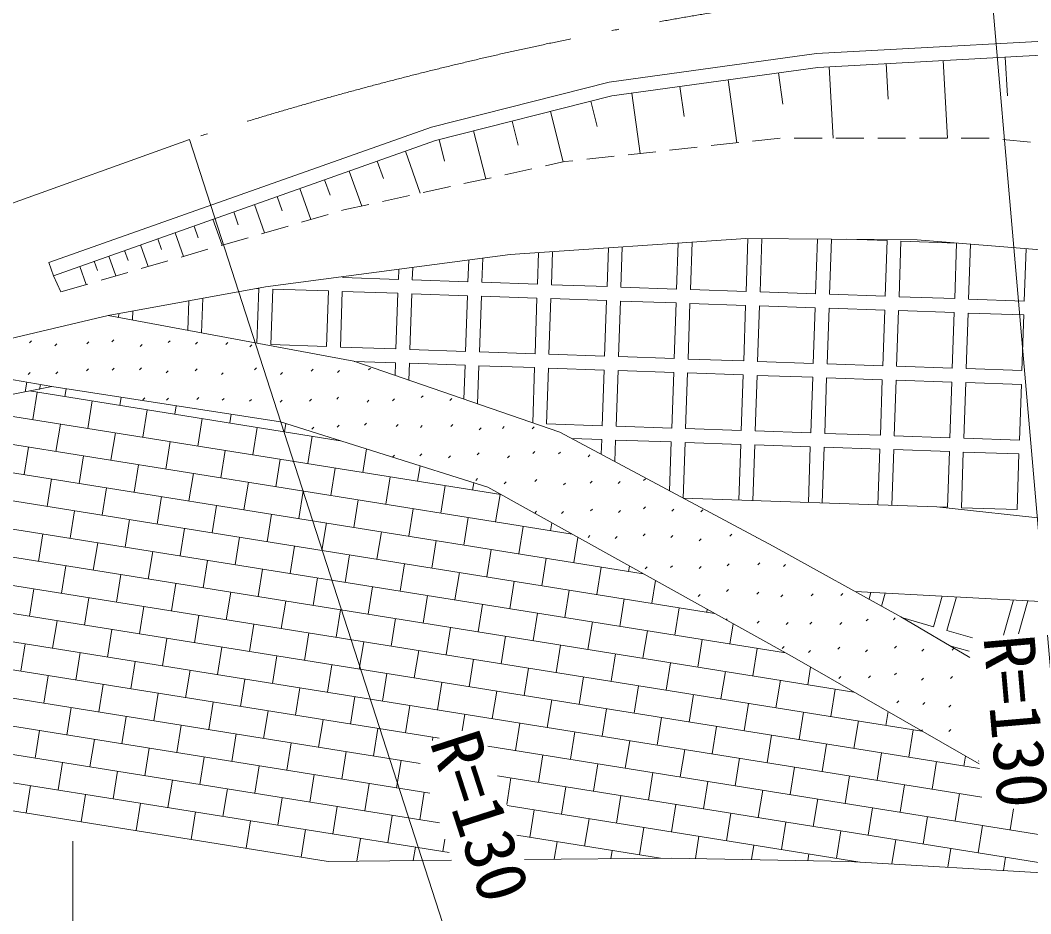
# Model space of a CAD drawing. Units: millimetres, scale not verified. Extents: x 40000 to 680000, y 20000 to 380000.
# Drawn here: x 107069 to 143380, y 262071 to 294188 of the extents above; entities that cross this region are included whole.
import ezdxf
from ezdxf.enums import TextEntityAlignment as Align

# ---------------------------------------------------------------- set-up
doc = ezdxf.new("R2010")
doc.units = ezdxf.units.MM
doc.header["$LTSCALE"] = 1000
doc.linetypes.add('LONG_DASHED_DOTTED', pattern=[15.25, 12, -1.5, 0.25, -1.5])
for name, color, linetype, lineweight in [('M-BGD', 7, 'Continuous', 13), ('M-BMK', 2, 'Continuous', 13), ('M-STR-HTXT', 7, 'Continuous', 13)]:
    doc.layers.add(name, color=color, linetype=linetype, lineweight=lineweight)
doc.styles.add('ＭＳ ゴシック', font='')
doc.styles.get('ＭＳ ゴシック').set_extended_font_data('MS Gothic')

msp = doc.modelspace()

# ---------------------------------------------------------------- linework, layer by layer
at = {"layer": 'M-BGD'}
for p, q in [((147182, 293118), (135725, 292494)), ((140234, 292739), (140386, 289953)), ((142464, 292861), (142540, 291467)), ((135725, 292494), (128325, 291468)), ((136133, 292516), (136273, 289953)), ((138184, 292628), (138254, 291346)), ((132504, 292047), (132818, 289781)), ((134317, 292299), (134474, 291166)), ((130771, 291807), (130922, 290724)), ((128325, 291468), (121995, 289864)), ((127572, 291277), (127802, 290370)), ((129039, 291567), (129339, 289401)), ((126120, 290909), (126580, 289094)), ((124740, 290559), (124959, 289697)), ((123360, 290210), (123797, 288485)), ((121995, 289864), (108264, 285004)), ((122118, 289895), (122315, 289118)), ((131895, 289681), (132889, 289789)), ((133386, 289843), (134380, 289952)), ((134880, 289953), (135880, 289953)), ((136380, 289953), (137380, 289953)), ((137880, 289953), (138880, 289953)), ((139380, 289953), (140380, 289953)), ((140880, 289953), (141788, 289953)), ((141788, 289953), (141880, 289944)), ((142378, 289899), (143374, 289809)), ((120907, 289478), (121441, 287969)), ((128913, 289355), (129907, 289463)), ((130404, 289518), (131398, 289626)), ((119900, 289122), (120123, 288493)), ((125943, 288955), (126631, 289106)), ((126631, 289106), (126925, 289138)), ((127422, 289192), (128416, 289301)), ((118894, 288766), (119339, 287508)), ((124478, 288634), (125454, 288848)), ((118003, 288451), (118200, 287894)), ((123012, 288313), (123989, 288527)), ((117113, 288136), (117507, 287023)), ((121547, 287992), (122524, 288206)), ((116299, 287848), (116479, 287339)), ((120082, 287671), (121059, 287885)), ((114740, 287296), (114905, 286831)), ((115484, 287560), (115845, 286542)), ((118618, 287344), (118696, 287367)), ((118696, 287367), (119593, 287564)), ((113995, 287032), (114325, 286102)), ((117177, 286927), (118138, 287205)), ((112633, 286551), (112935, 285699)), ((113314, 286791), (113465, 286366)), ((115736, 286510), (116697, 286788)), ((112011, 286330), (112148, 285941)), ((114295, 286093), (115256, 286371)), ((133140, 286342), (124670, 285762)), ((130652, 284526), (130709, 286175)), ((131210, 286210), (131151, 284508)), ((139292, 286297), (133140, 286342)), ((133150, 284439), (133216, 286341)), ((133716, 286338), (133650, 284422)), ((135649, 284353), (135717, 286323)), ((136217, 286319), (136148, 284336)), ((138216, 286265), (136766, 286316)), ((138147, 284267), (138216, 286265)), ((138716, 286248), (138647, 284249)), ((140715, 286179), (138716, 286248)), ((146424, 285718), (139292, 286297)), ((140646, 284180), (140715, 286179)), ((141214, 286141), (141145, 284163)), ((110818, 285908), (110944, 285552)), ((111388, 286110), (111663, 285331)), ((112855, 285676), (113815, 285954)), ((125655, 284699), (125694, 285832)), ((126195, 285867), (126154, 284681)), ((128153, 284612), (128201, 286004)), ((128703, 286038), (128653, 284595)), ((143144, 284094), (143209, 285979)), ((108098, 285476), (108264, 285004)), ((109728, 285522), (109843, 285197)), ((110249, 285707), (110501, 284995)), ((111414, 285259), (112374, 285537)), ((124670, 285762), (115888, 284603)), ((123156, 284785), (123183, 285566)), ((123686, 285632), (123656, 284768)), ((109207, 285338), (109438, 284687)), ((109973, 284842), (110933, 285120)), ((120658, 284871), (120670, 285234)), ((121173, 285301), (121157, 284854)), ((108264, 285004), (108532, 284425)), ((108532, 284425), (109493, 284703)), ((118660, 284969), (118659, 284941)), ((118659, 284941), (120658, 284871)), ((121157, 284854), (123156, 284785)), ((123656, 284768), (125655, 284699)), ((126154, 284681), (128153, 284612)), ((115888, 284603), (110226, 283578)), ((115575, 282578), (115643, 284545)), ((115643, 284545), (115576, 284547)), ((116143, 284527), (116074, 282528)), ((118142, 284458), (116143, 284527)), ((118073, 282459), (118142, 284458)), ((118641, 284441), (118572, 282442)), ((120640, 284372), (118641, 284441)), ((120571, 282373), (120640, 284372)), ((121140, 284354), (121071, 282356)), ((123139, 284285), (121140, 284354)), ((128653, 284595), (130652, 284526)), ((131151, 284508), (133150, 284439)), ((133650, 284422), (135649, 284353)), ((136148, 284336), (138147, 284267)), ((113090, 283043), (113126, 284103)), ((113630, 284194), (113587, 282950)), ((123070, 282286), (123139, 284285)), ((123638, 284268), (123569, 282269)), ((125637, 284199), (123638, 284268)), ((125568, 282200), (125637, 284199)), ((126137, 284182), (126068, 282183)), ((128136, 284112), (126137, 284182)), ((128067, 282114), (128136, 284112)), ((128635, 284095), (128566, 282096)), ((130634, 284026), (128635, 284095)), ((130565, 282027), (130634, 284026)), ((131134, 284009), (131065, 282010)), ((133133, 283940), (131134, 284009)), ((138647, 284249), (140646, 284180)), ((141145, 284163), (143144, 284094)), ((110604, 283507), (110609, 283647)), ((111113, 283738), (111101, 283414)), ((133064, 281941), (133133, 283940)), ((133632, 283922), (133563, 281924)), ((135631, 283853), (133632, 283922)), ((135562, 281854), (135631, 283853)), ((136131, 283836), (136062, 281837)), ((138130, 283767), (136131, 283836)), ((138061, 281768), (138130, 283767)), ((138629, 283750), (138560, 281751)), ((140628, 283680), (138629, 283750)), ((140559, 281682), (140628, 283680)), ((141128, 283663), (141059, 281664)), ((143127, 283594), (141128, 283663)), ((143058, 281595), (143127, 283594)), ((103172, 281901), (110226, 283578)), ((110226, 283578), (119053, 281928)), ((107404, 282593), (107475, 282664)), ((108312, 282484), (108383, 282555)), ((109466, 282557), (109537, 282628)), ((110365, 282627), (110435, 282698)), ((111383, 282462), (111453, 282533)), ((112387, 282599), (112457, 282670)), ((113371, 282549), (113442, 282620)), ((114457, 282529), (114528, 282600)), ((115323, 282450), (115394, 282521)), ((116074, 282528), (118073, 282459)), ((118572, 282442), (120571, 282373)), ((121071, 282356), (123070, 282286)), ((123569, 282269), (125568, 282200)), ((126068, 282183), (128067, 282114)), ((108200, 281024), (103172, 281901)), ((119053, 281928), (126453, 279387)), ((120554, 281873), (119063, 281925)), ((120538, 281418), (120554, 281873)), ((121054, 281856), (121033, 281249)), ((123052, 281787), (121054, 281856)), ((123010, 280570), (123052, 281787)), ((123552, 281770), (123505, 280400)), ((125551, 281700), (123552, 281770)), ((128566, 282096), (130565, 282027)), ((131065, 282010), (133064, 281941)), ((133563, 281924), (135562, 281854)), ((136062, 281837), (138061, 281768)), ((107357, 281458), (107428, 281529)), ((108349, 281475), (108420, 281546)), ((109449, 281584), (109520, 281655)), ((110370, 281611), (110441, 281682)), ((111352, 281626), (111422, 281696)), ((112311, 281509), (112381, 281580)), ((113360, 281589), (113430, 281660)), ((114296, 281449), (114366, 281519)), ((115487, 281617), (115558, 281688)), ((116426, 281460), (116496, 281531)), ((117523, 281573), (117593, 281643)), ((118467, 281526), (118537, 281596)), ((119582, 281616), (119652, 281687)), ((125482, 279721), (125551, 281700)), ((126051, 281683), (125981, 279684)), ((128049, 281614), (126051, 281683)), ((127980, 279615), (128049, 281614)), ((128549, 281597), (128480, 279598)), ((130548, 281528), (128549, 281597)), ((130479, 279529), (130548, 281528)), ((131048, 281510), (130978, 279511)), ((133046, 281441), (131048, 281510)), ((132977, 279442), (133046, 281441)), ((133546, 281424), (133477, 279425)), ((135545, 281355), (133546, 281424)), ((138560, 281751), (140559, 281682)), ((141059, 281664), (143058, 281595)), ((107306, 281180), (107246, 280833)), ((107799, 281094), (107768, 280921)), ((135476, 279356), (135545, 281355)), ((136045, 281337), (135975, 279339)), ((138043, 281268), (136045, 281337)), ((137974, 279270), (138043, 281268)), ((138543, 281251), (138474, 279252)), ((140542, 281182), (138543, 281251)), ((140473, 279183), (140542, 281182)), ((141042, 281165), (140972, 279166)), ((143040, 281096), (141042, 281165)), ((142971, 279097), (143040, 281096)), ((102646, 279913), (108200, 281024)), ((118563, 279076), (107403, 280865)), ((107683, 280820), (107525, 279833)), ((108200, 281024), (116426, 279751)), ((108716, 280944), (108671, 280662)), ((121480, 280622), (121551, 280692)), ((109658, 280503), (109500, 279516)), ((110692, 280639), (110645, 280345)), ((111471, 280541), (111542, 280612)), ((112330, 280527), (112401, 280598)), ((112669, 280333), (112620, 280029)), ((113412, 280552), (113482, 280623)), ((114328, 280527), (114398, 280597)), ((115304, 280490), (115375, 280561)), ((116411, 280457), (116481, 280528)), ((117461, 280499), (117531, 280570)), ((118440, 280568), (118511, 280639)), ((119530, 280460), (119601, 280531)), ((120446, 280504), (120517, 280574)), ((122505, 280521), (122576, 280592)), ((124339, 277138), (104592, 280303)), ((111633, 280187), (111474, 279200)), ((114645, 280027), (114595, 279712)), ((126897, 275715), (101498, 279786)), ((108512, 279674), (108354, 278687)), ((113608, 279870), (113449, 278883)), ((116426, 279751), (123868, 277399)), ((116617, 279691), (116570, 279396)), ((118455, 279560), (118526, 279631)), ((119437, 279630), (119508, 279701)), ((120583, 279591), (120654, 279662)), ((121446, 279548), (121517, 279618)), ((122547, 279590), (122618, 279661)), ((125981, 279684), (127980, 279615)), ((128480, 279598), (130479, 279529)), ((110487, 279358), (110329, 278370)), ((115582, 279554), (115424, 278567)), ((117557, 279237), (117399, 278250)), ((117551, 279492), (117622, 279563)), ((123563, 279465), (123633, 279536)), ((124392, 279510), (124462, 279580)), ((125469, 279502), (125540, 279573)), ((126453, 279387), (134121, 275286)), ((130978, 279511), (132977, 279442)), ((133477, 279425), (135476, 279356)), ((135975, 279339), (137974, 279270)), ((138474, 279252), (140473, 279183)), ((129456, 274292), (99372, 279114)), ((112462, 279041), (112304, 278054)), ((118545, 279082), (118544, 279079)), ((127963, 279115), (126892, 279153)), ((127945, 278589), (127963, 279115)), ((128463, 279098), (128436, 278327)), ((130461, 279029), (128463, 279098)), ((130401, 277276), (130461, 279029)), ((130961, 279012), (130892, 277013)), ((132960, 278943), (130961, 279012)), ((132891, 276944), (132960, 278943)), ((133460, 278925), (133391, 276927)), ((135458, 278856), (133460, 278925)), ((140972, 279166), (142971, 279097)), ((107367, 278845), (107208, 277858)), ((109341, 278529), (109183, 277541)), ((114437, 278725), (114278, 277737)), ((119509, 278777), (119374, 277933)), ((120450, 278483), (120520, 278554)), ((121426, 278534), (121497, 278605)), ((122458, 278456), (122529, 278527)), ((123485, 278562), (123556, 278633)), ((124573, 278461), (124644, 278532)), ((125484, 278614), (125555, 278684)), ((126414, 278597), (126485, 278668)), ((127470, 278498), (127541, 278569)), ((135389, 276857), (135458, 278856)), ((135958, 278839), (135889, 276840)), ((137957, 278770), (135958, 278839)), ((137888, 276771), (137957, 278770)), ((138457, 278753), (138388, 276754)), ((140455, 278683), (138457, 278753)), ((140386, 276685), (140455, 278683)), ((140955, 278666), (140886, 276667)), ((142954, 278597), (140955, 278666)), ((142885, 276598), (142954, 278597)), ((111316, 278212), (111158, 277225)), ((116411, 278408), (116253, 277421)), ((121437, 278168), (121348, 277617)), ((132014, 272869), (99538, 278074)), ((113291, 277896), (113133, 276908)), ((118386, 278092), (118228, 277104)), ((108196, 277700), (108037, 276712)), ((115266, 277579), (115108, 276592)), ((120361, 277775), (120203, 276788)), ((122336, 277459), (122178, 276471)), ((123365, 277559), (123323, 277300)), ((123434, 277643), (123505, 277714)), ((124459, 277523), (124530, 277593)), ((125565, 277613), (125636, 277684)), ((126590, 277483), (126660, 277554)), ((127549, 277550), (127620, 277621)), ((128558, 277538), (128628, 277609)), ((129462, 277639), (129532, 277709)), ((110171, 277383), (110012, 276396)), ((112145, 277067), (111987, 276079)), ((117241, 277263), (117082, 276275)), ((123868, 277399), (134801, 271319)), ((124311, 277142), (124152, 276155)), ((134572, 271446), (99703, 277035)), ((114120, 276750), (113962, 275763)), ((119215, 276946), (119057, 275959)), ((129466, 276631), (129537, 276702)), ((130892, 277013), (140004, 276698)), ((140004, 276698), (149709, 275645)), ((140004, 276698), (140386, 276685)), ((109025, 276554), (108867, 275566)), ((116095, 276433), (115937, 275446)), ((121190, 276630), (121032, 275642)), ((125554, 276467), (125625, 276538)), ((126517, 276461), (126588, 276532)), ((127560, 276549), (127631, 276620)), ((128569, 276500), (128640, 276571)), ((130481, 276542), (130552, 276613)), ((131520, 276516), (131591, 276587)), ((140886, 276667), (142885, 276598)), ((137025, 270041), (99869, 275996)), ((111000, 276237), (110841, 275250)), ((118070, 276117), (117911, 275130)), ((123165, 276313), (123007, 275326)), ((125140, 275997), (124981, 275009)), ((126172, 276118), (126127, 275838)), ((107879, 275725), (107721, 274737)), ((112974, 275921), (112816, 274933)), ((114949, 275604), (114791, 274617)), ((120045, 275800), (119886, 274813)), ((127102, 275601), (126956, 274693)), ((127471, 275599), (127541, 275670)), ((128441, 275560), (128512, 275630)), ((129447, 275654), (129518, 275725)), ((130448, 275596), (130519, 275666)), ((132570, 275646), (132640, 275717)), ((133528, 275594), (133534, 275600)), ((109854, 275408), (109696, 274421)), ((116924, 275288), (116766, 274300)), ((122019, 275484), (121861, 274497)), ((131462, 275480), (131532, 275551)), ((134121, 275286), (138712, 272745)), ((139467, 268636), (100035, 274957)), ((111829, 275092), (111671, 274104)), ((118899, 274971), (118741, 273984)), ((123994, 275167), (123836, 274180)), ((108708, 274579), (108550, 273592)), ((113804, 274775), (113645, 273788)), ((120874, 274655), (120715, 273667)), ((125969, 274851), (125811, 273863)), ((127944, 274534), (127785, 273547)), ((128962, 274567), (128931, 274376)), ((129520, 274475), (129591, 274546)), ((130432, 274513), (130503, 274583)), ((131466, 274485), (131537, 274555)), ((132469, 274582), (132540, 274653)), ((133576, 274611), (133647, 274682)), ((134493, 274554), (134564, 274625)), ((110683, 274263), (110525, 273275)), ((115778, 274459), (115620, 273471)), ((122848, 274338), (122690, 273351)), ((141533, 267292), (100200, 273917)), ((112658, 273946), (112500, 272959)), ((117753, 274142), (117595, 273155)), ((119728, 273826), (119570, 272838)), ((124823, 274022), (124665, 273034)), ((129892, 274050), (129760, 273230)), ((107563, 273750), (107404, 272763)), ((109537, 273433), (109379, 272446)), ((114633, 273630), (114474, 272642)), ((121703, 273509), (121545, 272522)), ((126798, 273705), (126640, 272718)), ((131426, 273479), (131497, 273550)), ((132444, 273651), (132514, 273721)), ((133533, 273556), (133604, 273627)), ((134403, 273468), (134473, 273539)), ((135485, 273499), (135556, 273569)), ((136560, 273507), (136630, 273578)), ((144953, 273235), (137068, 273655)), ((137567, 273379), (137637, 273625)), ((138149, 273597), (138016, 273130)), ((139885, 272391), (140197, 273488)), ((140709, 273461), (140366, 272254)), ((111512, 273117), (111354, 272130)), ((116608, 273313), (116449, 272326)), ((123678, 273193), (123519, 272205)), ((128773, 273389), (128615, 272401)), ((130748, 273072), (130589, 272085)), ((142399, 272090), (142757, 273352)), ((143270, 273325), (142932, 272136)), ((141622, 266265), (100366, 272878)), ((113487, 272800), (113329, 271813)), ((118582, 272996), (118424, 272009)), ((125652, 272876), (125494, 271889)), ((131751, 273015), (131735, 272914)), ((138441, 272635), (138512, 272705)), ((138712, 272745), (141189, 271278)), ((138780, 272705), (139885, 272391)), ((108392, 272604), (108234, 271617)), ((115462, 272484), (115304, 271496)), ((120557, 272680), (120399, 271693)), ((122532, 272363), (122374, 271376)), ((127627, 272560), (127469, 271572)), ((132434, 272635), (132471, 272672)), ((132681, 272498), (132564, 271768)), ((133551, 272518), (133622, 272589)), ((134587, 272465), (134657, 272535)), ((135437, 272486), (135508, 272556)), ((136516, 272471), (136586, 272542)), ((137469, 272596), (137540, 272666)), ((110367, 272288), (110208, 271300)), ((112341, 271971), (112183, 270984)), ((117437, 272167), (117278, 271180)), ((124507, 272047), (124348, 271060)), ((129602, 272243), (129444, 271256)), ((140366, 272254), (141283, 271994)), ((122120, 268378), (100532, 271839)), ((107246, 271775), (107088, 270788)), ((114316, 271655), (114158, 270667)), ((119411, 271851), (119253, 270863)), ((126482, 271730), (126323, 270743)), ((131577, 271927), (131419, 270939)), ((133552, 271610), (133393, 270623)), ((134451, 271610), (134522, 271680)), ((136443, 271583), (136514, 271653)), ((138480, 271622), (138551, 271693)), ((141169, 271506), (140466, 271706)), ((140549, 271548), (140617, 271617)), ((109221, 271459), (109063, 270471)), ((116291, 271338), (116133, 270351)), ((121386, 271534), (121228, 270547)), ((128456, 271414), (128298, 270427)), ((134541, 271464), (134539, 271452)), ((134801, 271319), (141519, 267456)), ((135391, 271460), (135462, 271531)), ((137445, 271492), (137515, 271563)), ((139461, 271506), (139532, 271577)), ((111196, 271142), (111038, 270155)), ((118266, 271022), (118108, 270034)), ((123361, 271218), (123203, 270230)), ((125336, 270901), (125178, 269914)), ((130431, 271097), (130273, 270110)), ((135469, 270935), (135368, 270306)), ((121445, 267474), (100697, 270799)), ((108075, 270629), (107917, 269642)), ((113171, 270826), (113012, 269838)), ((120241, 270705), (120082, 269718)), ((127311, 270585), (127152, 269597)), ((132406, 270781), (132248, 269793)), ((136478, 270527), (136549, 270597)), ((137548, 270549), (137619, 270620)), ((138479, 270654), (138549, 270725)), ((139451, 270471), (139522, 270542)), ((140494, 270525), (140565, 270596)), ((110050, 270313), (109892, 269326)), ((115145, 270509), (114987, 269522)), ((117120, 270193), (116962, 269205)), ((122215, 270389), (122057, 269401)), ((129285, 270268), (129127, 269281)), ((134381, 270464), (134222, 269477)), ((112025, 269996), (111867, 269009)), ((119095, 269876), (118937, 268889)), ((124190, 270072), (124032, 269085)), ((131260, 269952), (131102, 268964)), ((136355, 270148), (136197, 269160)), ((121791, 266406), (100863, 269760)), ((108904, 269484), (108746, 268496)), ((114000, 269680), (113841, 268693)), ((121070, 269560), (120911, 268572)), ((126165, 269756), (126007, 268768)), ((128140, 269439), (127982, 268452)), ((133235, 269635), (133077, 268648)), ((138565, 269654), (138636, 269724)), ((139506, 269595), (139576, 269666)), ((140437, 269500), (140508, 269571)), ((110879, 269167), (110721, 268180)), ((115975, 269363), (115816, 268376)), ((123045, 269243), (122949, 268646)), ((130115, 269123), (129956, 268135)), ((135210, 269319), (135052, 268331)), ((138251, 269336), (138172, 268844)), ((122136, 265338), (101028, 268721)), ((112854, 268851), (112696, 267863)), ((117949, 269047), (117791, 268060)), ((119924, 268730), (119766, 267743)), ((125019, 268926), (124861, 267939)), ((132089, 268806), (131931, 267819)), ((137185, 269002), (137026, 268015)), ((107759, 268655), (107601, 267667)), ((109734, 268338), (109575, 267351)), ((114829, 268534), (114671, 267547)), ((121899, 268414), (121881, 268301)), ((126994, 268610), (126836, 267623)), ((134064, 268490), (133906, 267502)), ((139159, 268686), (139001, 267698)), ((139449, 268646), (139486, 268683)), ((140436, 268620), (140507, 268691)), ((111708, 268022), (111550, 267034)), ((116804, 268218), (116645, 267230)), ((146793, 264424), (123871, 268098)), ((123874, 268097), (123873, 268092)), ((128969, 268293), (128811, 267306)), ((130944, 267977), (130785, 266990)), ((136039, 268173), (135881, 267186)), ((122481, 264270), (101194, 267681)), ((113683, 267705), (113525, 266718)), ((118778, 267901), (118620, 266914)), ((125848, 267781), (125690, 266793)), ((132919, 267660), (132760, 266673)), ((138014, 267857), (137856, 266869)), ((141033, 267736), (140976, 267382)), ((108588, 267509), (108430, 266522)), ((115658, 267389), (115500, 266401)), ((120753, 267585), (120595, 266597)), ((127823, 267464), (127665, 266477)), ((134893, 267344), (134735, 266357)), ((139989, 267540), (139830, 266553)), ((141499, 267553), (141509, 267564)), ((110563, 267193), (110404, 266205)), ((117633, 267072), (117475, 266085)), ((147192, 263347), (124216, 267030)), ((124703, 266952), (124550, 265997)), ((129798, 267148), (129640, 266160)), ((136868, 267027), (136710, 266040)), ((118139, 263953), (101360, 266642)), ((118139, 263953), (101360, 266642)), ((107442, 266680), (107284, 265693)), ((112538, 266876), (112379, 265889)), ((114512, 266559), (114354, 265572)), ((119608, 266756), (119449, 265768)), ((126678, 266635), (126519, 265648)), ((131773, 266831), (131615, 265844)), ((138843, 266711), (138685, 265723)), ((109417, 266363), (109259, 265376)), ((116487, 266243), (116329, 265256)), ((121582, 266439), (121424, 265452)), ((128652, 266319), (128494, 265331)), ((133748, 266515), (133589, 265527)), ((135722, 266198), (135564, 265211)), ((140818, 266394), (140659, 265407)), ((111392, 266047), (111234, 265059)), ((118462, 265926), (118304, 264939)), ((137238, 263930), (124561, 265962)), ((125532, 265806), (125374, 264819)), ((130627, 266002), (130469, 265015)), ((137697, 265882), (137539, 264894)), ((142756, 265848), (142634, 265090)), ((113367, 265730), (113208, 264743)), ((120437, 265610), (120278, 264623)), ((127507, 265490), (127349, 264502)), ((132602, 265686), (132444, 264698)), ((139672, 265565), (139514, 264578)), ((115341, 265414), (115183, 264426)), ((117316, 265097), (117158, 264110)), ((129482, 265173), (129323, 264186)), ((134577, 265369), (134419, 264382)), ((141647, 265249), (141489, 264261)), ((119291, 264781), (119160, 263962)), ((122325, 264753), (122253, 264306)), ((130071, 264066), (124907, 264893)), ((131456, 264856), (131328, 264054)), ((136552, 265053), (136393, 264065)), ((138526, 264736), (138386, 263863)), ((121266, 264464), (121188, 263982)), ((126361, 264660), (126260, 264030)), ((128336, 264344), (128289, 264049)), ((133431, 264540), (133347, 264017)), ((140501, 264420), (140393, 263745)), ((122570, 263995), (118139, 263953)), ((130475, 264070), (125189, 264020)), ((136847, 263953), (130475, 264070)), ((135406, 264223), (135367, 263980)), ((142476, 264103), (142400, 263628)), ((148832, 263251), (136847, 263953))]:
    msp.add_line(p, q, dxfattribs=at)
msp.add_lwpolyline([(188182, 292275), (183216, 293035), (177262, 293528), (171802, 293796), (162158, 293796), (147166, 293618), (135677, 292992), (128229, 291960), (121850, 290343), (108098, 285476)], dxfattribs=at)
at = {"layer": 'M-BMK', "linetype": 'LONG_DASHED_DOTTED'}
msp.add_line((113146, 289901), (106278, 287430), dxfattribs=at)
msp.add_arc((153126, 166201), 130000, 94.93897, 107.91076, dxfattribs=at)
at = {"layer": 'M-STR-HTXT'}
for p, q in [((141933, 295718), (144516, 265830)), ((113146, 289901), (122372, 261355)), ((108963, 264681), (108963, 243015))]:
    msp.add_line(p, q, dxfattribs=at)

# ---------------------------------------------------------------- texts
at = {"layer": 'M-STR-HTXT', "style": 'ＭＳ ゴシック'}
for rotation, p in [(274.939, (141397, 268867)), (287.911, (122206, 265122))]:
    msp.add_text('R=130', height=1833, rotation=rotation, dxfattribs=at).set_placement(p, align=Align.BOTTOM_CENTER)

doc.saveas('drawing.dxf')
